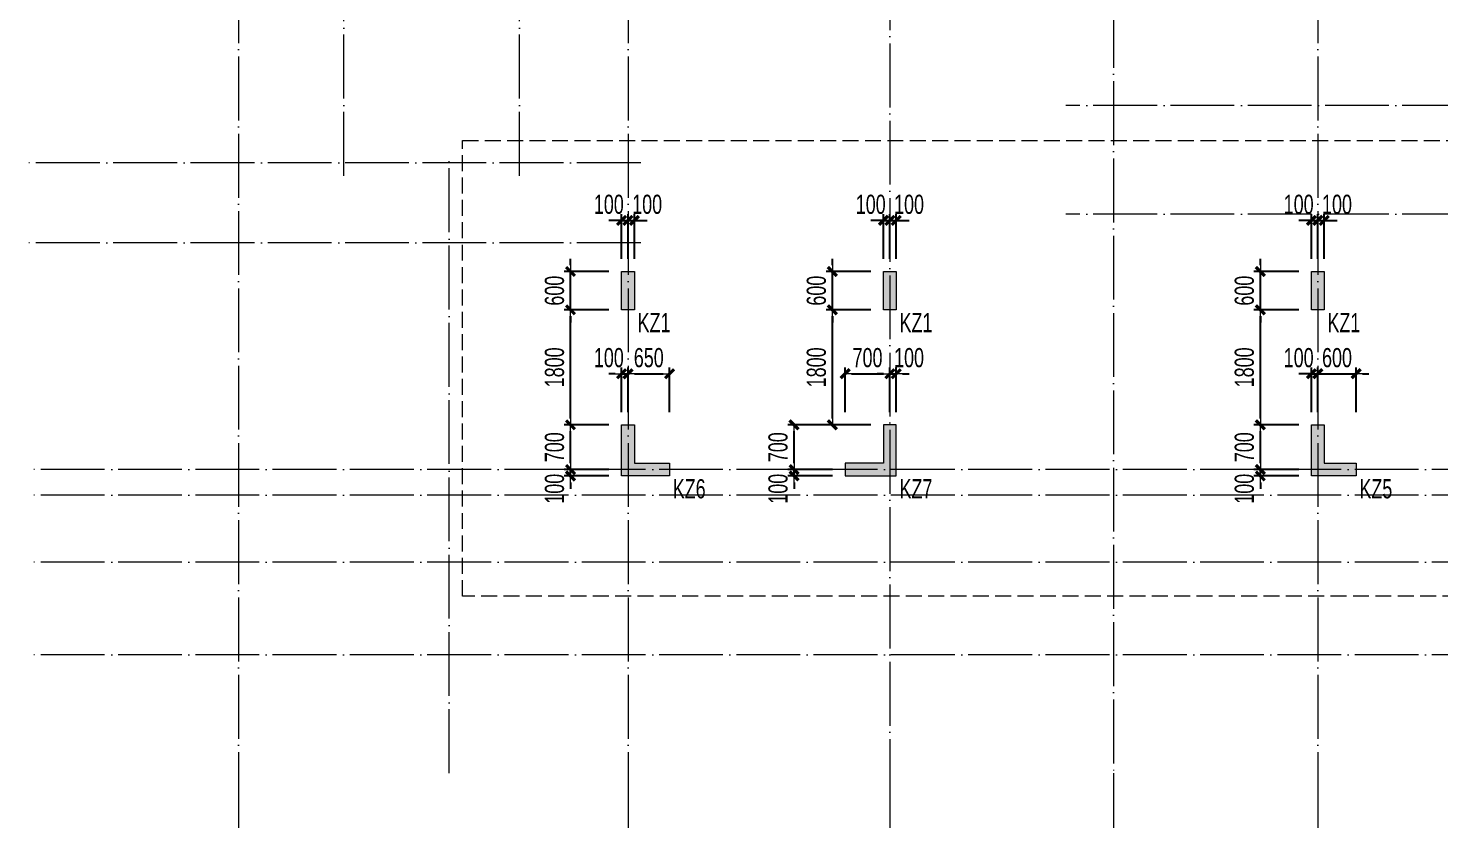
# Model space of a CAD drawing. Extents: x 5874492 to 7194610, y -939842 to -279257.
# Drawn here: x 6291620 to 6313719, y -834832 to -822443 of the extents above; entities that cross this region are included whole.
import ezdxf
from ezdxf.enums import TextEntityAlignment as Align

# ---------------------------------------------------------------- set-up
doc = ezdxf.new("R2010")
doc.units = 0
doc.header["$LTSCALE"] = 1000
doc.linetypes.add('DASH', pattern=[0.35, 0.25, -0.1])
doc.linetypes.add('DOTE', pattern=[2.42, 2, -0.2, 0.02, -0.2])
for name, color, linetype, lineweight in [('A-标注-轴号', 3, 'Continuous', 15), ('A-轴线-塔楼', 1, 'DOTE', 9), ('A-轴线-隔墙', 41, 'DOTE', 9), ('S-墙柱-DIM', 3, 'Continuous', 20), ('S-墙柱-HATCH', 251, 'Continuous', 20), ('S-墙柱-WALL', 6, 'Continuous', 20), ('S-板-BEAM', 4, 'DASH', 20), ('S-通用-TEXT', 7, 'Continuous', 20)]:
    doc.layers.add(name, color=color, linetype=linetype, lineweight=lineweight)
doc.styles.add('BW_Dim', font='Bweng.shx', dxfattribs={"width": 0.7, "bigfont": 'hztxt.shx'})
doc.dimstyles.new('Cyz_100_100', dxfattribs={"dimtxt": 300, "dimasz": 100, "dimexe": 100, "dimexo": 200, "dimgap": 100, "dimtad": 1, "dimdec": 0, "dimzin": 0, "dimdsep": 46, "dimtxsty": 'BW_Dim', "dimblk": '_bwk', "dimcen": 0, "dimclrt": 7, "dimadec": 0, "dimazin": 0, "dimtfac": 1, "dimtdec": 0, "dimtix": 1, "dimtmove": 2, "dimatfit": 0, "dimfxl": 0, "dimtolj": 1, "dimtzin": 0, "dimarcsym": 0})

# ---------------------------------------------------------------- blocks, each defined once
blk = doc.blocks.new('_bwk')
blk.add_line((-1, 0), (0, 0))
at = {"const_width": 0.5}
blk.add_lwpolyline([(-0.7, -0.7), (0.7, 0.7)], dxfattribs=at)
blk = doc.blocks.new('*D1677')
at = {"layer": 'Defpoints', "color": 0, "transparency": 16777216}
for p in [(6300110, -826851), (6300910, -826851), (6300910, -828651)]:
    blk.add_point(p, dxfattribs=at)
at = {"layer": 'S-墙柱-DIM', "color": 0, "lineweight": -2, "transparency": 16777216}
for p, q in [((6300710, -826851), (6300010, -826851)), ((6300110, -828551), (6300110, -826951)), ((6300710, -828651), (6300010, -828651))]:
    blk.add_line(p, q, dxfattribs=at)
at = {"layer": 'S-墙柱-DIM', "color": 0, "lineweight": -2, "transparency": 16777216, "xscale": 100, "yscale": 100, "zscale": 100}
for p, rotation in [((6300110, -826851), 90), ((6300110, -828651), 270)]:
    blk.add_blockref('_bwk', p, dxfattribs=dict(at, rotation=rotation))
at = {"layer": 'S-墙柱-DIM', "color": 7, "transparency": 16777216, "insert": (6299860, -827751), "char_height": 300, "attachment_point": 5, "rotation": 90, "style": 'BW_Dim'}
blk.add_mtext('\\A1;1800', dxfattribs=at)
blk = doc.blocks.new('*D1678')
at = {"layer": 'Defpoints', "color": 0, "transparency": 16777216}
for p in [(6300110, -826251), (6300910, -826251), (6300910, -826851)]:
    blk.add_point(p, dxfattribs=at)
at = {"layer": 'S-墙柱-DIM', "color": 0, "lineweight": -2, "transparency": 16777216}
for p, q in [((6300710, -826251), (6300010, -826251)), ((6300110, -826151), (6300110, -826051)), ((6300110, -826851), (6300110, -826251)), ((6300710, -826851), (6300010, -826851)), ((6300110, -826951), (6300110, -827051))]:
    blk.add_line(p, q, dxfattribs=at)
at = {"layer": 'S-墙柱-DIM', "color": 0, "lineweight": -2, "transparency": 16777216, "xscale": 100, "yscale": 100, "zscale": 100}
for p, rotation in [((6300110, -826251), 270), ((6300110, -826851), 90)]:
    blk.add_blockref('_bwk', p, dxfattribs=dict(at, rotation=rotation))
at = {"layer": 'S-墙柱-DIM', "color": 7, "transparency": 16777216, "insert": (6299860, -826551), "char_height": 300, "attachment_point": 5, "rotation": 90, "style": 'BW_Dim'}
blk.add_mtext('\\A1;600', dxfattribs=at)
blk = doc.blocks.new('*D1679')
at = {"layer": 'Defpoints', "color": 0, "transparency": 16777216}
for p in [(6301010, -825451), (6300910, -826251), (6301010, -826251)]:
    blk.add_point(p, dxfattribs=at)
at = {"layer": 'S-墙柱-DIM', "color": 0, "lineweight": -2, "transparency": 16777216}
for p, q in [((6300910, -826051), (6300910, -825351)), ((6301010, -826051), (6301010, -825351)), ((6300810, -825451), (6300710, -825451)), ((6300910, -825451), (6301010, -825451)), ((6301110, -825451), (6301210, -825451))]:
    blk.add_line(p, q, dxfattribs=at)
at = {"layer": 'S-墙柱-DIM', "color": 0, "lineweight": -2, "transparency": 16777216, "xscale": 100, "yscale": 100, "zscale": 100}
blk.add_blockref('_bwk', (6300910, -825451), dxfattribs=at)
at = {"layer": 'S-墙柱-DIM', "color": 0, "lineweight": -2, "transparency": 16777216, "xscale": 100, "yscale": 100, "zscale": 100, "rotation": 180}
blk.add_blockref('_bwk', (6301010, -825451), dxfattribs=at)
at = {"layer": 'S-墙柱-DIM', "color": 7, "transparency": 16777216, "insert": (6300710, -825201), "char_height": 300, "attachment_point": 5, "style": 'BW_Dim'}
blk.add_mtext('\\A1;100', dxfattribs=at)
blk = doc.blocks.new('*D1680')
at = {"layer": 'Defpoints', "color": 0, "transparency": 16777216}
for p in [(6301110, -825451), (6301010, -826251), (6301110, -826251)]:
    blk.add_point(p, dxfattribs=at)
at = {"layer": 'S-墙柱-DIM', "color": 0, "lineweight": -2, "transparency": 16777216}
for p, q in [((6301010, -826051), (6301010, -825351)), ((6301110, -826051), (6301110, -825351)), ((6300910, -825451), (6300810, -825451)), ((6301010, -825451), (6301110, -825451)), ((6301210, -825451), (6301310, -825451))]:
    blk.add_line(p, q, dxfattribs=at)
at = {"layer": 'S-墙柱-DIM', "color": 0, "lineweight": -2, "transparency": 16777216, "xscale": 100, "yscale": 100, "zscale": 100}
blk.add_blockref('_bwk', (6301010, -825451), dxfattribs=at)
at = {"layer": 'S-墙柱-DIM', "color": 0, "lineweight": -2, "transparency": 16777216, "xscale": 100, "yscale": 100, "zscale": 100, "rotation": 180}
blk.add_blockref('_bwk', (6301110, -825451), dxfattribs=at)
at = {"layer": 'S-墙柱-DIM', "color": 7, "transparency": 16777216, "insert": (6301310, -825201), "char_height": 300, "attachment_point": 5, "style": 'BW_Dim'}
blk.add_mtext('\\A1;100', dxfattribs=at)
blk = doc.blocks.new('*D1681')
at = {"layer": 'Defpoints', "color": 0, "transparency": 16777216}
for p in [(6300110, -829351), (6300910, -829351), (6300910, -829451)]:
    blk.add_point(p, dxfattribs=at)
at = {"layer": 'S-墙柱-DIM', "color": 0, "lineweight": -2, "transparency": 16777216}
for p, q in [((6300710, -829351), (6300010, -829351)), ((6300110, -829251), (6300110, -829151)), ((6300110, -829451), (6300110, -829351)), ((6300710, -829451), (6300010, -829451)), ((6300110, -829551), (6300110, -829651))]:
    blk.add_line(p, q, dxfattribs=at)
at = {"layer": 'S-墙柱-DIM', "color": 0, "lineweight": -2, "transparency": 16777216, "xscale": 100, "yscale": 100, "zscale": 100}
for p, rotation in [((6300110, -829351), 270), ((6300110, -829451), 90)]:
    blk.add_blockref('_bwk', p, dxfattribs=dict(at, rotation=rotation))
at = {"layer": 'S-墙柱-DIM', "color": 7, "transparency": 16777216, "insert": (6299860, -829651), "char_height": 300, "attachment_point": 5, "rotation": 90, "style": 'BW_Dim'}
blk.add_mtext('\\A1;100', dxfattribs=at)
blk = doc.blocks.new('*D1682')
at = {"layer": 'Defpoints', "color": 0, "transparency": 16777216}
for p in [(6300110, -828651), (6300910, -828651), (6300910, -829351)]:
    blk.add_point(p, dxfattribs=at)
at = {"layer": 'S-墙柱-DIM', "color": 0, "lineweight": -2, "transparency": 16777216}
for p, q in [((6300710, -828651), (6300010, -828651)), ((6300110, -829251), (6300110, -828751)), ((6300710, -829351), (6300010, -829351))]:
    blk.add_line(p, q, dxfattribs=at)
at = {"layer": 'S-墙柱-DIM', "color": 0, "lineweight": -2, "transparency": 16777216, "xscale": 100, "yscale": 100, "zscale": 100}
for p, rotation in [((6300110, -828651), 90), ((6300110, -829351), 270)]:
    blk.add_blockref('_bwk', p, dxfattribs=dict(at, rotation=rotation))
at = {"layer": 'S-墙柱-DIM', "color": 7, "transparency": 16777216, "insert": (6299860, -829001), "char_height": 300, "attachment_point": 5, "rotation": 90, "style": 'BW_Dim'}
blk.add_mtext('\\A1;700', dxfattribs=at)
blk = doc.blocks.new('*D1683')
at = {"layer": 'Defpoints', "color": 0, "transparency": 16777216}
for p in [(6301010, -827851), (6300910, -828651), (6301010, -828651)]:
    blk.add_point(p, dxfattribs=at)
at = {"layer": 'S-墙柱-DIM', "color": 0, "lineweight": -2, "transparency": 16777216}
for p, q in [((6300910, -828451), (6300910, -827751)), ((6301010, -828451), (6301010, -827751)), ((6300810, -827851), (6300710, -827851)), ((6300910, -827851), (6301010, -827851)), ((6301110, -827851), (6301210, -827851))]:
    blk.add_line(p, q, dxfattribs=at)
at = {"layer": 'S-墙柱-DIM', "color": 0, "lineweight": -2, "transparency": 16777216, "xscale": 100, "yscale": 100, "zscale": 100}
blk.add_blockref('_bwk', (6300910, -827851), dxfattribs=at)
at = {"layer": 'S-墙柱-DIM', "color": 0, "lineweight": -2, "transparency": 16777216, "xscale": 100, "yscale": 100, "zscale": 100, "rotation": 180}
blk.add_blockref('_bwk', (6301010, -827851), dxfattribs=at)
at = {"layer": 'S-墙柱-DIM', "color": 7, "transparency": 16777216, "insert": (6300710, -827601), "char_height": 300, "attachment_point": 5, "style": 'BW_Dim'}
blk.add_mtext('\\A1;100', dxfattribs=at)
blk = doc.blocks.new('*D1684')
at = {"layer": 'Defpoints', "color": 0, "transparency": 16777216}
for p in [(6301660, -827851), (6301010, -828651), (6301660, -828651)]:
    blk.add_point(p, dxfattribs=at)
at = {"layer": 'S-墙柱-DIM', "color": 0, "lineweight": -2, "transparency": 16777216}
for p, q in [((6301010, -828451), (6301010, -827751)), ((6301660, -828451), (6301660, -827751)), ((6301110, -827851), (6301560, -827851))]:
    blk.add_line(p, q, dxfattribs=at)
at = {"layer": 'S-墙柱-DIM', "color": 0, "lineweight": -2, "transparency": 16777216, "xscale": 100, "yscale": 100, "zscale": 100, "rotation": 180}
blk.add_blockref('_bwk', (6301010, -827851), dxfattribs=at)
at = {"layer": 'S-墙柱-DIM', "color": 0, "lineweight": -2, "transparency": 16777216, "xscale": 100, "yscale": 100, "zscale": 100}
blk.add_blockref('_bwk', (6301660, -827851), dxfattribs=at)
at = {"layer": 'S-墙柱-DIM', "color": 7, "transparency": 16777216, "insert": (6301335, -827601), "char_height": 300, "attachment_point": 5, "style": 'BW_Dim'}
blk.add_mtext('\\A1;650', dxfattribs=at)
blk = doc.blocks.new('*D1685')
at = {"layer": 'Defpoints', "color": 0, "transparency": 16777216}
for p in [(6303610, -829351), (6304410, -829351), (6304410, -829451)]:
    blk.add_point(p, dxfattribs=at)
at = {"layer": 'S-墙柱-DIM', "color": 0, "lineweight": -2, "transparency": 16777216}
for p, q in [((6304210, -829351), (6303510, -829351)), ((6303610, -829251), (6303610, -829151)), ((6303610, -829451), (6303610, -829351)), ((6304210, -829451), (6303510, -829451)), ((6303610, -829551), (6303610, -829651))]:
    blk.add_line(p, q, dxfattribs=at)
at = {"layer": 'S-墙柱-DIM', "color": 0, "lineweight": -2, "transparency": 16777216, "xscale": 100, "yscale": 100, "zscale": 100}
for p, rotation in [((6303610, -829351), 270), ((6303610, -829451), 90)]:
    blk.add_blockref('_bwk', p, dxfattribs=dict(at, rotation=rotation))
at = {"layer": 'S-墙柱-DIM', "color": 7, "transparency": 16777216, "insert": (6303360, -829651), "char_height": 300, "attachment_point": 5, "rotation": 90, "style": 'BW_Dim'}
blk.add_mtext('\\A1;100', dxfattribs=at)
blk = doc.blocks.new('*D1686')
at = {"layer": 'Defpoints', "color": 0, "transparency": 16777216}
for p in [(6303610, -828651), (6304410, -828651), (6304410, -829351)]:
    blk.add_point(p, dxfattribs=at)
at = {"layer": 'S-墙柱-DIM', "color": 0, "lineweight": -2, "transparency": 16777216}
for p, q in [((6304210, -828651), (6303510, -828651)), ((6303610, -829251), (6303610, -828751)), ((6304210, -829351), (6303510, -829351))]:
    blk.add_line(p, q, dxfattribs=at)
at = {"layer": 'S-墙柱-DIM', "color": 0, "lineweight": -2, "transparency": 16777216, "xscale": 100, "yscale": 100, "zscale": 100}
for p, rotation in [((6303610, -828651), 90), ((6303610, -829351), 270)]:
    blk.add_blockref('_bwk', p, dxfattribs=dict(at, rotation=rotation))
at = {"layer": 'S-墙柱-DIM', "color": 7, "transparency": 16777216, "insert": (6303360, -829001), "char_height": 300, "attachment_point": 5, "rotation": 90, "style": 'BW_Dim'}
blk.add_mtext('\\A1;700', dxfattribs=at)
blk = doc.blocks.new('*D1687')
at = {"layer": 'Defpoints', "color": 0, "transparency": 16777216}
for p in [(6305110, -827851), (6304410, -828651), (6305110, -828651)]:
    blk.add_point(p, dxfattribs=at)
at = {"layer": 'S-墙柱-DIM', "color": 0, "lineweight": -2, "transparency": 16777216}
for p, q in [((6304410, -828451), (6304410, -827751)), ((6305110, -828451), (6305110, -827751)), ((6304510, -827851), (6305010, -827851))]:
    blk.add_line(p, q, dxfattribs=at)
at = {"layer": 'S-墙柱-DIM', "color": 0, "lineweight": -2, "transparency": 16777216, "xscale": 100, "yscale": 100, "zscale": 100, "rotation": 180}
blk.add_blockref('_bwk', (6304410, -827851), dxfattribs=at)
at = {"layer": 'S-墙柱-DIM', "color": 0, "lineweight": -2, "transparency": 16777216, "xscale": 100, "yscale": 100, "zscale": 100}
blk.add_blockref('_bwk', (6305110, -827851), dxfattribs=at)
at = {"layer": 'S-墙柱-DIM', "color": 7, "transparency": 16777216, "insert": (6304760, -827601), "char_height": 300, "attachment_point": 5, "style": 'BW_Dim'}
blk.add_mtext('\\A1;700', dxfattribs=at)
blk = doc.blocks.new('*D1688')
at = {"layer": 'Defpoints', "color": 0, "transparency": 16777216}
for p in [(6305210, -827851), (6305110, -828651), (6305210, -828651)]:
    blk.add_point(p, dxfattribs=at)
at = {"layer": 'S-墙柱-DIM', "color": 0, "lineweight": -2, "transparency": 16777216}
for p, q in [((6305110, -828451), (6305110, -827751)), ((6305210, -828451), (6305210, -827751)), ((6305010, -827851), (6304910, -827851)), ((6305110, -827851), (6305210, -827851)), ((6305310, -827851), (6305410, -827851))]:
    blk.add_line(p, q, dxfattribs=at)
at = {"layer": 'S-墙柱-DIM', "color": 0, "lineweight": -2, "transparency": 16777216, "xscale": 100, "yscale": 100, "zscale": 100}
blk.add_blockref('_bwk', (6305110, -827851), dxfattribs=at)
at = {"layer": 'S-墙柱-DIM', "color": 0, "lineweight": -2, "transparency": 16777216, "xscale": 100, "yscale": 100, "zscale": 100, "rotation": 180}
blk.add_blockref('_bwk', (6305210, -827851), dxfattribs=at)
at = {"layer": 'S-墙柱-DIM', "color": 7, "transparency": 16777216, "insert": (6305410, -827601), "char_height": 300, "attachment_point": 5, "style": 'BW_Dim'}
blk.add_mtext('\\A1;100', dxfattribs=at)
blk = doc.blocks.new('*D1689')
at = {"layer": 'Defpoints', "color": 0, "transparency": 16777216}
for p in [(6304210, -826851), (6305010, -826851), (6305010, -828651)]:
    blk.add_point(p, dxfattribs=at)
at = {"layer": 'S-墙柱-DIM', "color": 0, "lineweight": -2, "transparency": 16777216}
for p, q in [((6304810, -826851), (6304110, -826851)), ((6304210, -828551), (6304210, -826951)), ((6304810, -828651), (6304110, -828651))]:
    blk.add_line(p, q, dxfattribs=at)
at = {"layer": 'S-墙柱-DIM', "color": 0, "lineweight": -2, "transparency": 16777216, "xscale": 100, "yscale": 100, "zscale": 100}
for p, rotation in [((6304210, -826851), 90), ((6304210, -828651), 270)]:
    blk.add_blockref('_bwk', p, dxfattribs=dict(at, rotation=rotation))
at = {"layer": 'S-墙柱-DIM', "color": 7, "transparency": 16777216, "insert": (6303960, -827751), "char_height": 300, "attachment_point": 5, "rotation": 90, "style": 'BW_Dim'}
blk.add_mtext('\\A1;1800', dxfattribs=at)
blk = doc.blocks.new('*D1690')
at = {"layer": 'Defpoints', "color": 0, "transparency": 16777216}
for p in [(6304210, -826251), (6305010, -826251), (6305010, -826851)]:
    blk.add_point(p, dxfattribs=at)
at = {"layer": 'S-墙柱-DIM', "color": 0, "lineweight": -2, "transparency": 16777216}
for p, q in [((6304810, -826251), (6304110, -826251)), ((6304210, -826151), (6304210, -826051)), ((6304210, -826851), (6304210, -826251)), ((6304810, -826851), (6304110, -826851)), ((6304210, -826951), (6304210, -827051))]:
    blk.add_line(p, q, dxfattribs=at)
at = {"layer": 'S-墙柱-DIM', "color": 0, "lineweight": -2, "transparency": 16777216, "xscale": 100, "yscale": 100, "zscale": 100}
for p, rotation in [((6304210, -826251), 270), ((6304210, -826851), 90)]:
    blk.add_blockref('_bwk', p, dxfattribs=dict(at, rotation=rotation))
at = {"layer": 'S-墙柱-DIM', "color": 7, "transparency": 16777216, "insert": (6303960, -826551), "char_height": 300, "attachment_point": 5, "rotation": 90, "style": 'BW_Dim'}
blk.add_mtext('\\A1;600', dxfattribs=at)
blk = doc.blocks.new('*D1691')
at = {"layer": 'Defpoints', "color": 0, "transparency": 16777216}
for p in [(6305110, -825451), (6305010, -826251), (6305110, -826251)]:
    blk.add_point(p, dxfattribs=at)
at = {"layer": 'S-墙柱-DIM', "color": 0, "lineweight": -2, "transparency": 16777216}
for p, q in [((6305010, -826051), (6305010, -825351)), ((6305110, -826051), (6305110, -825351)), ((6304910, -825451), (6304810, -825451)), ((6305010, -825451), (6305110, -825451)), ((6305210, -825451), (6305310, -825451))]:
    blk.add_line(p, q, dxfattribs=at)
at = {"layer": 'S-墙柱-DIM', "color": 0, "lineweight": -2, "transparency": 16777216, "xscale": 100, "yscale": 100, "zscale": 100}
blk.add_blockref('_bwk', (6305010, -825451), dxfattribs=at)
at = {"layer": 'S-墙柱-DIM', "color": 0, "lineweight": -2, "transparency": 16777216, "xscale": 100, "yscale": 100, "zscale": 100, "rotation": 180}
blk.add_blockref('_bwk', (6305110, -825451), dxfattribs=at)
at = {"layer": 'S-墙柱-DIM', "color": 7, "transparency": 16777216, "insert": (6304810, -825201), "char_height": 300, "attachment_point": 5, "style": 'BW_Dim'}
blk.add_mtext('\\A1;100', dxfattribs=at)
blk = doc.blocks.new('*D1692')
at = {"layer": 'Defpoints', "color": 0, "transparency": 16777216}
for p in [(6305210, -825451), (6305110, -826251), (6305210, -826251)]:
    blk.add_point(p, dxfattribs=at)
at = {"layer": 'S-墙柱-DIM', "color": 0, "lineweight": -2, "transparency": 16777216}
for p, q in [((6305110, -826051), (6305110, -825351)), ((6305210, -826051), (6305210, -825351)), ((6305010, -825451), (6304910, -825451)), ((6305110, -825451), (6305210, -825451)), ((6305310, -825451), (6305410, -825451))]:
    blk.add_line(p, q, dxfattribs=at)
at = {"layer": 'S-墙柱-DIM', "color": 0, "lineweight": -2, "transparency": 16777216, "xscale": 100, "yscale": 100, "zscale": 100}
blk.add_blockref('_bwk', (6305110, -825451), dxfattribs=at)
at = {"layer": 'S-墙柱-DIM', "color": 0, "lineweight": -2, "transparency": 16777216, "xscale": 100, "yscale": 100, "zscale": 100, "rotation": 180}
blk.add_blockref('_bwk', (6305210, -825451), dxfattribs=at)
at = {"layer": 'S-墙柱-DIM', "color": 7, "transparency": 16777216, "insert": (6305410, -825201), "char_height": 300, "attachment_point": 5, "style": 'BW_Dim'}
blk.add_mtext('\\A1;100', dxfattribs=at)
blk = doc.blocks.new('*D1693')
at = {"layer": 'Defpoints', "color": 0, "transparency": 16777216}
for p in [(6310910, -829351), (6311710, -829351), (6311710, -829451)]:
    blk.add_point(p, dxfattribs=at)
at = {"layer": 'S-墙柱-DIM', "color": 0, "lineweight": -2, "transparency": 16777216}
for p, q in [((6311510, -829351), (6310810, -829351)), ((6310910, -829251), (6310910, -829151)), ((6310910, -829451), (6310910, -829351)), ((6311510, -829451), (6310810, -829451)), ((6310910, -829551), (6310910, -829651))]:
    blk.add_line(p, q, dxfattribs=at)
at = {"layer": 'S-墙柱-DIM', "color": 0, "lineweight": -2, "transparency": 16777216, "xscale": 100, "yscale": 100, "zscale": 100}
for p, rotation in [((6310910, -829351), 270), ((6310910, -829451), 90)]:
    blk.add_blockref('_bwk', p, dxfattribs=dict(at, rotation=rotation))
at = {"layer": 'S-墙柱-DIM', "color": 7, "transparency": 16777216, "insert": (6310660, -829651), "char_height": 300, "attachment_point": 5, "rotation": 90, "style": 'BW_Dim'}
blk.add_mtext('\\A1;100', dxfattribs=at)
blk = doc.blocks.new('*D1694')
at = {"layer": 'Defpoints', "color": 0, "transparency": 16777216}
for p in [(6310910, -828651), (6311710, -828651), (6311710, -829351)]:
    blk.add_point(p, dxfattribs=at)
at = {"layer": 'S-墙柱-DIM', "color": 0, "lineweight": -2, "transparency": 16777216}
for p, q in [((6311510, -828651), (6310810, -828651)), ((6310910, -829251), (6310910, -828751)), ((6311510, -829351), (6310810, -829351))]:
    blk.add_line(p, q, dxfattribs=at)
at = {"layer": 'S-墙柱-DIM', "color": 0, "lineweight": -2, "transparency": 16777216, "xscale": 100, "yscale": 100, "zscale": 100}
for p, rotation in [((6310910, -828651), 90), ((6310910, -829351), 270)]:
    blk.add_blockref('_bwk', p, dxfattribs=dict(at, rotation=rotation))
at = {"layer": 'S-墙柱-DIM', "color": 7, "transparency": 16777216, "insert": (6310660, -829001), "char_height": 300, "attachment_point": 5, "rotation": 90, "style": 'BW_Dim'}
blk.add_mtext('\\A1;700', dxfattribs=at)
blk = doc.blocks.new('*D1695')
at = {"layer": 'Defpoints', "color": 0, "transparency": 16777216}
for p in [(6311810, -827851), (6311710, -828651), (6311810, -828651)]:
    blk.add_point(p, dxfattribs=at)
at = {"layer": 'S-墙柱-DIM', "color": 0, "lineweight": -2, "transparency": 16777216}
for p, q in [((6311710, -828451), (6311710, -827751)), ((6311810, -828451), (6311810, -827751)), ((6311610, -827851), (6311510, -827851)), ((6311710, -827851), (6311810, -827851)), ((6311910, -827851), (6312010, -827851))]:
    blk.add_line(p, q, dxfattribs=at)
at = {"layer": 'S-墙柱-DIM', "color": 0, "lineweight": -2, "transparency": 16777216, "xscale": 100, "yscale": 100, "zscale": 100}
blk.add_blockref('_bwk', (6311710, -827851), dxfattribs=at)
at = {"layer": 'S-墙柱-DIM', "color": 0, "lineweight": -2, "transparency": 16777216, "xscale": 100, "yscale": 100, "zscale": 100, "rotation": 180}
blk.add_blockref('_bwk', (6311810, -827851), dxfattribs=at)
at = {"layer": 'S-墙柱-DIM', "color": 7, "transparency": 16777216, "insert": (6311510, -827601), "char_height": 300, "attachment_point": 5, "style": 'BW_Dim'}
blk.add_mtext('\\A1;100', dxfattribs=at)
blk = doc.blocks.new('*D1696')
at = {"layer": 'Defpoints', "color": 0, "transparency": 16777216}
for p in [(6312410, -827851), (6311810, -828651), (6312410, -828651)]:
    blk.add_point(p, dxfattribs=at)
at = {"layer": 'S-墙柱-DIM', "color": 0, "lineweight": -2, "transparency": 16777216}
for p, q in [((6311810, -828451), (6311810, -827751)), ((6312410, -828451), (6312410, -827751)), ((6311710, -827851), (6311610, -827851)), ((6311810, -827851), (6312410, -827851)), ((6312510, -827851), (6312610, -827851))]:
    blk.add_line(p, q, dxfattribs=at)
at = {"layer": 'S-墙柱-DIM', "color": 0, "lineweight": -2, "transparency": 16777216, "xscale": 100, "yscale": 100, "zscale": 100}
blk.add_blockref('_bwk', (6311810, -827851), dxfattribs=at)
at = {"layer": 'S-墙柱-DIM', "color": 0, "lineweight": -2, "transparency": 16777216, "xscale": 100, "yscale": 100, "zscale": 100, "rotation": 180}
blk.add_blockref('_bwk', (6312410, -827851), dxfattribs=at)
at = {"layer": 'S-墙柱-DIM', "color": 7, "transparency": 16777216, "insert": (6312110, -827601), "char_height": 300, "attachment_point": 5, "style": 'BW_Dim'}
blk.add_mtext('\\A1;600', dxfattribs=at)
blk = doc.blocks.new('*D1697')
at = {"layer": 'Defpoints', "color": 0, "transparency": 16777216}
for p in [(6310910, -826851), (6311710, -826851), (6311610, -828651)]:
    blk.add_point(p, dxfattribs=at)
at = {"layer": 'S-墙柱-DIM', "color": 0, "lineweight": -2, "transparency": 16777216}
for p, q in [((6311510, -826851), (6310810, -826851)), ((6310910, -828551), (6310910, -826951)), ((6311410, -828651), (6310810, -828651))]:
    blk.add_line(p, q, dxfattribs=at)
at = {"layer": 'S-墙柱-DIM', "color": 0, "lineweight": -2, "transparency": 16777216, "xscale": 100, "yscale": 100, "zscale": 100}
for p, rotation in [((6310910, -826851), 90), ((6310910, -828651), 270)]:
    blk.add_blockref('_bwk', p, dxfattribs=dict(at, rotation=rotation))
at = {"layer": 'S-墙柱-DIM', "color": 7, "transparency": 16777216, "insert": (6310660, -827751), "char_height": 300, "attachment_point": 5, "rotation": 90, "style": 'BW_Dim'}
blk.add_mtext('\\A1;1800', dxfattribs=at)
blk = doc.blocks.new('*D1698')
at = {"layer": 'Defpoints', "color": 0, "transparency": 16777216}
for p in [(6310910, -826251), (6311710, -826251), (6311710, -826851)]:
    blk.add_point(p, dxfattribs=at)
at = {"layer": 'S-墙柱-DIM', "color": 0, "lineweight": -2, "transparency": 16777216}
for p, q in [((6311510, -826251), (6310810, -826251)), ((6310910, -826151), (6310910, -826051)), ((6310910, -826851), (6310910, -826251)), ((6311510, -826851), (6310810, -826851)), ((6310910, -826951), (6310910, -827051))]:
    blk.add_line(p, q, dxfattribs=at)
at = {"layer": 'S-墙柱-DIM', "color": 0, "lineweight": -2, "transparency": 16777216, "xscale": 100, "yscale": 100, "zscale": 100}
for p, rotation in [((6310910, -826251), 270), ((6310910, -826851), 90)]:
    blk.add_blockref('_bwk', p, dxfattribs=dict(at, rotation=rotation))
at = {"layer": 'S-墙柱-DIM', "color": 7, "transparency": 16777216, "insert": (6310660, -826551), "char_height": 300, "attachment_point": 5, "rotation": 90, "style": 'BW_Dim'}
blk.add_mtext('\\A1;600', dxfattribs=at)
blk = doc.blocks.new('*D1699')
at = {"layer": 'Defpoints', "color": 0, "transparency": 16777216}
for p in [(6311810, -825451), (6311710, -826251), (6311810, -826251)]:
    blk.add_point(p, dxfattribs=at)
at = {"layer": 'S-墙柱-DIM', "color": 0, "lineweight": -2, "transparency": 16777216}
for p, q in [((6311710, -826051), (6311710, -825351)), ((6311810, -826051), (6311810, -825351)), ((6311610, -825451), (6311510, -825451)), ((6311710, -825451), (6311810, -825451)), ((6311910, -825451), (6312010, -825451))]:
    blk.add_line(p, q, dxfattribs=at)
at = {"layer": 'S-墙柱-DIM', "color": 0, "lineweight": -2, "transparency": 16777216, "xscale": 100, "yscale": 100, "zscale": 100}
blk.add_blockref('_bwk', (6311710, -825451), dxfattribs=at)
at = {"layer": 'S-墙柱-DIM', "color": 0, "lineweight": -2, "transparency": 16777216, "xscale": 100, "yscale": 100, "zscale": 100, "rotation": 180}
blk.add_blockref('_bwk', (6311810, -825451), dxfattribs=at)
at = {"layer": 'S-墙柱-DIM', "color": 7, "transparency": 16777216, "insert": (6311510, -825201), "char_height": 300, "attachment_point": 5, "style": 'BW_Dim'}
blk.add_mtext('\\A1;100', dxfattribs=at)
blk = doc.blocks.new('*D1700')
at = {"layer": 'Defpoints', "color": 0, "transparency": 16777216}
for p in [(6311910, -825451), (6311810, -826251), (6311910, -826251)]:
    blk.add_point(p, dxfattribs=at)
at = {"layer": 'S-墙柱-DIM', "color": 0, "lineweight": -2, "transparency": 16777216}
for p, q in [((6311810, -826051), (6311810, -825351)), ((6311910, -826051), (6311910, -825351)), ((6311710, -825451), (6311610, -825451)), ((6311810, -825451), (6311910, -825451)), ((6312010, -825451), (6312110, -825451))]:
    blk.add_line(p, q, dxfattribs=at)
at = {"layer": 'S-墙柱-DIM', "color": 0, "lineweight": -2, "transparency": 16777216, "xscale": 100, "yscale": 100, "zscale": 100}
blk.add_blockref('_bwk', (6311810, -825451), dxfattribs=at)
at = {"layer": 'S-墙柱-DIM', "color": 0, "lineweight": -2, "transparency": 16777216, "xscale": 100, "yscale": 100, "zscale": 100, "rotation": 180}
blk.add_blockref('_bwk', (6311910, -825451), dxfattribs=at)
at = {"layer": 'S-墙柱-DIM', "color": 7, "transparency": 16777216, "insert": (6312110, -825201), "char_height": 300, "attachment_point": 5, "style": 'BW_Dim'}
blk.add_mtext('\\A1;100', dxfattribs=at)
blk = doc.blocks.new('ZHOUWANG3')
at = {"layer": 'A-标注-轴号'}
for p, q in [((88652, 226834), (88652, 222834)), ((94752, 226834), (94752, 222834)), ((98852, 226834), (98852, 222834)), ((102352, 226834), (102352, 222834)), ((105552, 226834), (105552, 222834))]:
    blk.add_line(p, q, dxfattribs=at)
at = {"layer": 'A-轴线-塔楼', "linetype": 'DOTE', "ltscale": 0.5}
for p, q in [((88652, 248942), (88652, 226834)), ((94752, 248942), (94752, 226834)), ((105552, 248942), (105552, 226834)), ((98852, 241886), (98852, 226834)), ((102352, 240086), (102352, 226834)), ((122394, 235586), (101608, 235586)), ((139798, 231586), (85362, 231586)), ((139798, 228686), (85362, 228686))]:
    blk.add_line(p, q, dxfattribs=at)
at = {"layer": 'A-轴线-隔墙', "ltscale": 0.5}
for p, q in [((90302, 236186), (90302, 248942)), ((93052, 236186), (93052, 248942)), ((122394, 237286), (101608, 237286)), ((91952, 226834), (91952, 236486)), ((94952, 236386), (85362, 236386)), ((94952, 235136), (85362, 235136)), ((139798, 231186), (85362, 231186)), ((139798, 230136), (85362, 230136))]:
    blk.add_line(p, q, dxfattribs=at)

msp = doc.modelspace()

# ---------------------------------------------------------------- hatches: boundary and pattern name
at = {"layer": 'S-墙柱-HATCH'}
h = msp.add_hatch(color=256, dxfattribs=at)
h.dxf.hatch_style = 1
h.paths.add_polyline_path([(6300910.4, -826250.9), (6301110.4, -826250.9), (6301110.4, -826850.9), (6300910.4, -826850.9)])
h = msp.add_hatch(color=256, dxfattribs=at)
h.dxf.hatch_style = 1
h.paths.add_polyline_path([(6305010.4, -826250.9), (6305210.4, -826250.9), (6305210.4, -826850.9), (6305010.4, -826850.9)])
h = msp.add_hatch(color=256, dxfattribs=at)
h.dxf.hatch_style = 1
h.paths.add_polyline_path([(6311710.4, -826250.9), (6311910.4, -826250.9), (6311910.4, -826850.9), (6311710.4, -826850.9)])
h = msp.add_hatch(color=256, dxfattribs=at)
h.dxf.hatch_style = 1
h.paths.add_polyline_path([(6300910.4, -829450.9), (6300910.4, -828650.9), (6301110.4, -828650.9), (6301110.4, -829250.9), (6301660.4, -829250.9), (6301660.4, -829450.9)])
h = msp.add_hatch(color=256, dxfattribs=at)
h.dxf.hatch_style = 1
h.paths.add_polyline_path([(6305210.4, -829450.9), (6305210.4, -828650.9), (6305010.4, -828650.9), (6305010.4, -829250.9), (6304410.4, -829250.9), (6304410.4, -829450.9)])
h = msp.add_hatch(color=256, dxfattribs=at)
h.dxf.hatch_style = 1
h.paths.add_polyline_path([(6311710.4, -829450.9), (6311710.4, -828650.9), (6311910.4, -828650.9), (6311910.4, -829250.9), (6312410.4, -829250.9), (6312410.4, -829450.9)])

# ---------------------------------------------------------------- linework, layer by layer
at = {"layer": 'S-墙柱-WALL'}
for points in [[(6300910.4, -826250.9), (6301110.4, -826250.9), (6301110.4, -826850.9), (6300910.4, -826850.9)], [(6305010.4, -826250.9), (6305210.4, -826250.9), (6305210.4, -826850.9), (6305010.4, -826850.9)], [(6311710.4, -826250.9), (6311910.4, -826250.9), (6311910.4, -826850.9), (6311710.4, -826850.9)], [(6300910.4, -829450.9), (6300910.4, -828650.9), (6301110.4, -828650.9), (6301110.4, -829250.9), (6301660.4, -829250.9), (6301660.4, -829450.9)], [(6305210.4, -829450.9), (6305210.4, -828650.9), (6305010.4, -828650.9), (6305010.4, -829250.9), (6304410.4, -829250.9), (6304410.4, -829450.9)], [(6311710.4, -829450.9), (6311710.4, -828650.9), (6311910.4, -828650.9), (6311910.4, -829250.9), (6312410.4, -829250.9), (6312410.4, -829450.9)]]:
    msp.add_lwpolyline(points, close=True, dxfattribs=at)
at = {"layer": 'S-板-BEAM'}
msp.add_lwpolyline([(6298420.4, -824200.9), (6337460.4, -824200.9), (6337460.4, -831330.9), (6298420.4, -831330.9)], close=True, dxfattribs=at)

# ---------------------------------------------------------------- block references
msp.add_blockref('ZHOUWANG3', (6206258.5, -1060937.3))

# ---------------------------------------------------------------- texts
at = {"layer": 'S-通用-TEXT', "style": 'BW_Dim', "width": 0.7}
for s, p in [('KZ1', (6301160.4, -826900.9)), ('KZ1', (6305260.4, -826900.9)), ('KZ1', (6311960.4, -826900.9)), ('KZ6', (6301710.4, -829500.9)), ('KZ7', (6305260.4, -829500.9)), ('KZ5', (6312460.4, -829500.9))]:
    msp.add_text(s, height=300, dxfattribs=at).set_placement(p, align=Align.TOP_LEFT)

# ---------------------------------------------------------------- dimensions: what is measured, and where the dimension line sits
at = {"layer": 'S-墙柱-DIM'}
for base, p1, p2, picture, middle in [((6301010.4, -825450.9), (6300910.4, -826250.9), (6301010.4, -826250.9), '*D1679', (6300710.4, -825200.9)), ((6301110.4, -825450.9), (6301010.4, -826250.9), (6301110.4, -826250.9), '*D1680', (6301310.4, -825200.9)), ((6305110.4, -825450.9), (6305010.4, -826250.9), (6305110.4, -826250.9), '*D1691', (6304810.4, -825200.9)), ((6305210.4, -825450.9), (6305110.4, -826250.9), (6305210.4, -826250.9), '*D1692', (6305410.4, -825200.9)), ((6311810.4, -825450.9), (6311710.4, -826250.9), (6311810.4, -826250.9), '*D1699', (6311510.4, -825200.9)), ((6311910.4, -825450.9), (6311810.4, -826250.9), (6311910.4, -826250.9), '*D1700', (6312110.4, -825200.9)), ((6301010.4, -827850.9), (6300910.4, -828650.9), (6301010.4, -828650.9), '*D1683', (6300710.4, -827600.9)), ((6305210.4, -827850.9), (6305110.4, -828650.9), (6305210.4, -828650.9), '*D1688', (6305410.4, -827600.9)), ((6311810.4, -827850.9), (6311710.4, -828650.9), (6311810.4, -828650.9), '*D1695', (6311510.4, -827600.9))]:
    dim = msp.add_linear_dim(base=base, p1=p1, p2=p2, dimstyle='Cyz_100_100', dxfattribs=at)
    dim.commit()
    dim.dimension.update_dxf_attribs({"geometry": picture, "text_midpoint": middle, "dimtype": 128})
for base, p1, p2, picture, middle in [((6300110.4, -826250.9), (6300910.4, -826850.9), (6300910.4, -826250.9), '*D1678', (6299860.4, -826550.9)), ((6304210.4, -826250.9), (6305010.4, -826850.9), (6305010.4, -826250.9), '*D1690', (6303960.4, -826550.9)), ((6310910.4, -826250.9), (6311710.4, -826850.9), (6311710.4, -826250.9), '*D1698', (6310660.4, -826550.9)), ((6300110.4, -826850.9), (6300910.4, -828650.9), (6300910.4, -826850.9), '*D1677', (6299860.4, -827750.9)), ((6304210.4, -826850.9), (6305010.4, -828650.9), (6305010.4, -826850.9), '*D1689', (6303960.4, -827750.9)), ((6310910.4, -826850.9), (6311610.4, -828650.9), (6311710.4, -826850.9), '*D1697', (6310660.4, -827750.9)), ((6300110.4, -828650.9), (6300910.4, -829350.9), (6300910.4, -828650.9), '*D1682', (6299860.4, -829000.9)), ((6303610.4, -828650.9), (6304410.4, -829350.9), (6304410.4, -828650.9), '*D1686', (6303360.4, -829000.9)), ((6310910.4, -828650.9), (6311710.4, -829350.9), (6311710.4, -828650.9), '*D1694', (6310660.4, -829000.9))]:
    dim = msp.add_linear_dim(base=base, p1=p1, p2=p2, angle=90, dimstyle='Cyz_100_100', dxfattribs=at)
    dim.commit()
    dim.dimension.update_dxf_attribs({"geometry": picture, "text_midpoint": middle})
for base, p1, p2, picture, middle in [((6301660.4, -827850.9), (6301010.4, -828650.9), (6301660.4, -828650.9), '*D1684', (6301335.4, -827600.9)), ((6305110.4, -827850.9), (6304410.4, -828650.9), (6305110.4, -828650.9), '*D1687', (6304760.4, -827600.9)), ((6312410.4, -827850.9), (6311810.4, -828650.9), (6312410.4, -828650.9), '*D1696', (6312110.4, -827600.9))]:
    dim = msp.add_linear_dim(base=base, p1=p1, p2=p2, dimstyle='Cyz_100_100', dxfattribs=at)
    dim.commit()
    dim.dimension.update_dxf_attribs({"geometry": picture, "text_midpoint": middle})
for base, p1, p2, picture, middle in [((6300110.4, -829350.9), (6300910.4, -829450.9), (6300910.4, -829350.9), '*D1681', (6299860.4, -829650.9)), ((6303610.4, -829350.9), (6304410.4, -829450.9), (6304410.4, -829350.9), '*D1685', (6303360.4, -829650.9)), ((6310910.4, -829350.9), (6311710.4, -829450.9), (6311710.4, -829350.9), '*D1693', (6310660.4, -829650.9))]:
    dim = msp.add_linear_dim(base=base, p1=p1, p2=p2, angle=90, dimstyle='Cyz_100_100', dxfattribs=at)
    dim.commit()
    dim.dimension.update_dxf_attribs({"geometry": picture, "text_midpoint": middle, "dimtype": 128})

doc.saveas('drawing.dxf')
